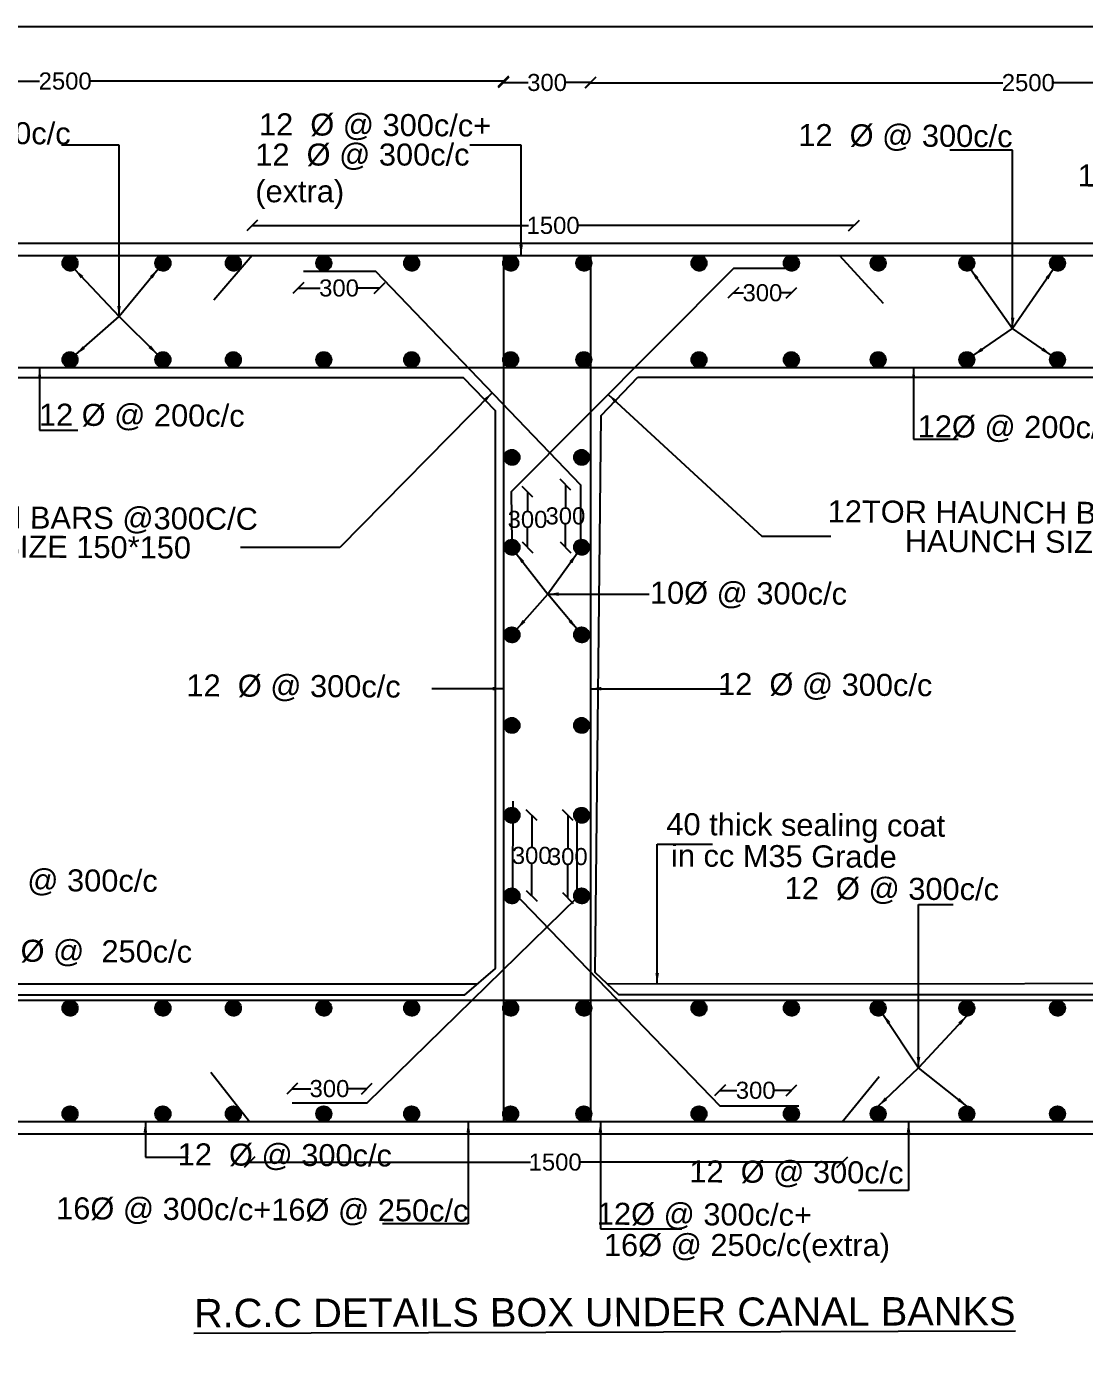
# Model space of a CAD drawing. Header units: millimetres. Extents: x 5124 to 6568637, y 2311 to 91879094.
# Drawn here: x 3689297 to 3698591, y 45946404 to 45958074 of the extents above; entities that cross this region are included whole.
import ezdxf

# ---------------------------------------------------------------- set-up
doc = ezdxf.new("R2010")
doc.units = ezdxf.units.MM
doc.header["$MEASUREMENT"] = 0
for name, color, linetype in [('DIMENSION', 7, 'Continuous'), ('DRAWING', 7, 'Continuous'), ('TEXT', 7, 'Continuous')]:
    doc.layers.add(name, color=color, linetype=linetype)
doc.styles.get("Standard").update_dxf_attribs({"font": 'arial.ttf', "height": 150})
doc.dimstyles.get("Standard").update_dxf_attribs({"dimtxt": 200, "dimasz": 110, "dimexe": 0.18, "dimexo": 0.0625, "dimgap": 0.09, "dimtad": 0, "dimtih": 1, "dimtoh": 1, "dimdec": 0, "dimzin": 0, "dimdsep": 46, "dimtxsty": 'Standard', "dimblk": 'OBLIQUE', "dimcen": 0.09, "dimse1": 1, "dimse2": 1, "dimadec": 0, "dimazin": 0, "dimtfac": 1, "dimtdec": 0, "dimtofl": 0, "dimtmove": 0, "dimatfit": 3, "dimfxl": 1, "dimtolj": 1, "dimtzin": 0, "dimarcsym": 0})

# ---------------------------------------------------------------- blocks, each defined once
blk = doc.blocks.new('_Oblique')
at = {"color": 0, "linetype": 'ByBlock', "lineweight": -2}
blk.add_line((-0.5, -0.5), (0.5, 0.5), dxfattribs=at)
blk = doc.blocks.new('*D66')
at = {"layer": 'Defpoints', "color": 0}
for p in [(3693487, 45957595), (3685784, 45956061), (3693487, 45956061)]:
    blk.add_point(p, dxfattribs=at)
at = {"layer": 'DIMENSION', "color": 0, "lineweight": -2}
for p, q in [((3685784, 45957595), (3689411, 45957595)), ((3693487, 45957595), (3689861, 45957595))]:
    blk.add_line(p, q, dxfattribs=at)
at = {"layer": 'DIMENSION', "color": 0, "lineweight": -2, "xscale": 95, "yscale": 95, "zscale": 95, "rotation": 180}
blk.add_blockref('_Oblique', (3685784, 45957595), dxfattribs=at)
at = {"layer": 'DIMENSION', "color": 0, "lineweight": -2, "xscale": 95, "yscale": 95, "zscale": 95}
blk.add_blockref('_Oblique', (3693487, 45957595), dxfattribs=at)
at = {"layer": 'DIMENSION', "color": 0, "insert": (3689636, 45957595), "char_height": 150, "attachment_point": 5}
blk.add_mtext('\\A1;2500', dxfattribs=at)
blk = doc.blocks.new('*D67')
at = {"layer": 'Defpoints', "color": 0}
for p in [(3694252, 45957582), (3693487, 45956061), (3694252, 45956061)]:
    blk.add_point(p, dxfattribs=at)
at = {"layer": 'DIMENSION', "color": 0, "lineweight": -2}
for p, q in [((3693487, 45957582), (3693704, 45957582)), ((3694252, 45957582), (3694035, 45957582))]:
    blk.add_line(p, q, dxfattribs=at)
at = {"layer": 'DIMENSION', "color": 0, "lineweight": -2, "xscale": 95, "yscale": 95, "zscale": 95, "rotation": 180}
blk.add_blockref('_Oblique', (3693487, 45957582), dxfattribs=at)
at = {"layer": 'DIMENSION', "color": 0, "lineweight": -2, "xscale": 95, "yscale": 95, "zscale": 95}
blk.add_blockref('_Oblique', (3694252, 45957582), dxfattribs=at)
at = {"layer": 'DIMENSION', "color": 0, "insert": (3693870, 45957582), "char_height": 150, "attachment_point": 5}
blk.add_mtext('\\A1;300', dxfattribs=at)
blk = doc.blocks.new('*D68')
at = {"layer": 'Defpoints', "color": 0}
for p in [(3701943, 45957581), (3694252, 45956027), (3701943, 45956061)]:
    blk.add_point(p, dxfattribs=at)
at = {"layer": 'DIMENSION', "color": 0, "lineweight": -2}
for p, q in [((3694252, 45957581), (3697873, 45957581)), ((3701943, 45957581), (3698323, 45957581))]:
    blk.add_line(p, q, dxfattribs=at)
at = {"layer": 'DIMENSION', "color": 0, "lineweight": -2, "xscale": 95, "yscale": 95, "zscale": 95, "rotation": 180}
blk.add_blockref('_Oblique', (3694252, 45957581), dxfattribs=at)
at = {"layer": 'DIMENSION', "color": 0, "lineweight": -2, "xscale": 95, "yscale": 95, "zscale": 95}
blk.add_blockref('_Oblique', (3701943, 45957581), dxfattribs=at)
at = {"layer": 'DIMENSION', "color": 0, "insert": (3698098, 45957581), "char_height": 150, "attachment_point": 5}
blk.add_mtext('\\A1;2500', dxfattribs=at)
blk = doc.blocks.new('*D70')
at = {"layer": 'Defpoints', "color": 0}
for p in [(3696567, 45956326), (3691279, 45956061), (3696567, 45956061)]:
    blk.add_point(p, dxfattribs=at)
at = {"layer": 'DIMENSION', "color": 0, "lineweight": -2}
for p, q in [((3691279, 45956326), (3693706, 45956326)), ((3696567, 45956326), (3694140, 45956326))]:
    blk.add_line(p, q, dxfattribs=at)
at = {"layer": 'DIMENSION', "color": 0, "lineweight": -2, "xscale": 95, "yscale": 95, "zscale": 95, "rotation": 180}
blk.add_blockref('_Oblique', (3691279, 45956326), dxfattribs=at)
at = {"layer": 'DIMENSION', "color": 0, "lineweight": -2, "xscale": 95, "yscale": 95, "zscale": 95}
blk.add_blockref('_Oblique', (3696567, 45956326), dxfattribs=at)
at = {"layer": 'DIMENSION', "color": 0, "insert": (3693923, 45956326), "char_height": 150, "attachment_point": 5}
blk.add_mtext('\\A1;1500', dxfattribs=at)
blk = doc.blocks.new('*D71')
at = {"layer": 'Defpoints', "color": 0}
for p in [(3695507, 45955949), (3696017, 45955928), (3695507, 45955734)]:
    blk.add_point(p, dxfattribs=at)
at = {"layer": 'DIMENSION', "color": 0, "lineweight": -2}
for p, q in [((3695507, 45955734), (3695597, 45955734)), ((3696017, 45955734), (3695928, 45955734))]:
    blk.add_line(p, q, dxfattribs=at)
at = {"layer": 'DIMENSION', "color": 0, "lineweight": -2, "xscale": 95, "yscale": 95, "zscale": 95, "rotation": 180}
blk.add_blockref('_Oblique', (3695507, 45955734), dxfattribs=at)
at = {"layer": 'DIMENSION', "color": 0, "lineweight": -2, "xscale": 95, "yscale": 95, "zscale": 95}
blk.add_blockref('_Oblique', (3696017, 45955734), dxfattribs=at)
at = {"layer": 'DIMENSION', "color": 0, "insert": (3695762, 45955734), "char_height": 150, "attachment_point": 5}
blk.add_mtext('\\A1;300', dxfattribs=at)
blk = doc.blocks.new('*D72')
at = {"layer": 'Defpoints', "color": 0}
for p in [(3691685, 45955915), (3692399, 45955888), (3692399, 45955776)]:
    blk.add_point(p, dxfattribs=at)
at = {"layer": 'DIMENSION', "color": 0, "lineweight": -2}
for p, q in [((3691685, 45955776), (3691877, 45955776)), ((3692399, 45955776), (3692208, 45955776))]:
    blk.add_line(p, q, dxfattribs=at)
at = {"layer": 'DIMENSION', "color": 0, "lineweight": -2, "xscale": 95, "yscale": 95, "zscale": 95, "rotation": 180}
blk.add_blockref('_Oblique', (3691685, 45955776), dxfattribs=at)
at = {"layer": 'DIMENSION', "color": 0, "lineweight": -2, "xscale": 95, "yscale": 95, "zscale": 95}
blk.add_blockref('_Oblique', (3692399, 45955776), dxfattribs=at)
at = {"layer": 'DIMENSION', "color": 0, "insert": (3692042, 45955776), "char_height": 150, "attachment_point": 5}
blk.add_mtext('\\A1;300', dxfattribs=at)
blk = doc.blocks.new('*D77')
at = {"layer": 'Defpoints', "color": 0}
for p in [(3691631, 45948740), (3691631, 45948612), (3692286, 45948612)]:
    blk.add_point(p, dxfattribs=at)
at = {"layer": 'DIMENSION', "color": 0, "lineweight": -2}
for p, q in [((3691631, 45948740), (3691793, 45948740)), ((3692286, 45948740), (3692124, 45948740))]:
    blk.add_line(p, q, dxfattribs=at)
at = {"layer": 'DIMENSION', "color": 0, "lineweight": -2, "xscale": 95, "yscale": 95, "zscale": 95, "rotation": 180}
blk.add_blockref('_Oblique', (3691631, 45948740), dxfattribs=at)
at = {"layer": 'DIMENSION', "color": 0, "lineweight": -2, "xscale": 95, "yscale": 95, "zscale": 95}
blk.add_blockref('_Oblique', (3692286, 45948740), dxfattribs=at)
at = {"layer": 'DIMENSION', "color": 0, "insert": (3691958, 45948740), "char_height": 150, "attachment_point": 5}
blk.add_mtext('\\A1;300', dxfattribs=at)
blk = doc.blocks.new('*D78')
at = {"layer": 'Defpoints', "color": 0}
for p in [(3693561, 45951143), (3693561, 45950435), (3693735, 45950435)]:
    blk.add_point(p, dxfattribs=at)
at = {"layer": 'DIMENSION', "color": 0, "lineweight": -2}
for p, q in [((3693735, 45951143), (3693735, 45950865)), ((3693735, 45950435), (3693735, 45950712))]:
    blk.add_line(p, q, dxfattribs=at)
at = {"layer": 'DIMENSION', "color": 0, "lineweight": -2, "xscale": 95, "yscale": 95, "zscale": 95}
for p, rotation in [((3693735, 45951143), 90), ((3693735, 45950435), 270)]:
    blk.add_blockref('_Oblique', p, dxfattribs=dict(at, rotation=rotation))
at = {"layer": 'DIMENSION', "color": 0, "insert": (3693735, 45950789), "char_height": 150, "attachment_point": 5}
blk.add_mtext('\\A1;300', dxfattribs=at)
blk = doc.blocks.new('*D79')
at = {"layer": 'Defpoints', "color": 0}
for p in [(3694052, 45951143), (3694174, 45951143), (3694132, 45950416)]:
    blk.add_point(p, dxfattribs=at)
at = {"layer": 'DIMENSION', "color": 0, "lineweight": -2}
for p, q in [((3694052, 45951143), (3694052, 45950856)), ((3694052, 45950416), (3694052, 45950703))]:
    blk.add_line(p, q, dxfattribs=at)
at = {"layer": 'DIMENSION', "color": 0, "lineweight": -2, "xscale": 95, "yscale": 95, "zscale": 95}
for p, rotation in [((3694052, 45951143), 90), ((3694052, 45950416), 270)]:
    blk.add_blockref('_Oblique', p, dxfattribs=dict(at, rotation=rotation))
at = {"layer": 'DIMENSION', "color": 0, "insert": (3694052, 45950779), "char_height": 150, "attachment_point": 5}
blk.add_mtext('\\A1;300', dxfattribs=at)
blk = doc.blocks.new('*D80')
at = {"layer": 'Defpoints', "color": 0}
for p in [(3693555, 45953986), (3693698, 45953986), (3693561, 45953498)]:
    blk.add_point(p, dxfattribs=at)
at = {"layer": 'DIMENSION', "color": 0, "lineweight": -2}
for p, q in [((3693698, 45953986), (3693698, 45953819)), ((3693698, 45953498), (3693698, 45953666))]:
    blk.add_line(p, q, dxfattribs=at)
at = {"layer": 'DIMENSION', "color": 0, "lineweight": -2, "xscale": 95, "yscale": 95, "zscale": 95}
for p, rotation in [((3693698, 45953986), 90), ((3693698, 45953498), 270)]:
    blk.add_blockref('_Oblique', p, dxfattribs=dict(at, rotation=rotation))
at = {"layer": 'DIMENSION', "color": 0, "insert": (3693698, 45953742), "char_height": 150, "attachment_point": 5}
blk.add_mtext('\\A1;300', dxfattribs=at)
blk = doc.blocks.new('*D81')
at = {"layer": 'Defpoints', "color": 0}
for p in [(3694163, 45954048), (3694031, 45953498), (3694174, 45953498)]:
    blk.add_point(p, dxfattribs=at)
at = {"layer": 'DIMENSION', "color": 0, "lineweight": -2}
for p, q in [((3694031, 45954048), (3694031, 45953850)), ((3694031, 45953498), (3694031, 45953696))]:
    blk.add_line(p, q, dxfattribs=at)
at = {"layer": 'DIMENSION', "color": 0, "lineweight": -2, "xscale": 95, "yscale": 95, "zscale": 95}
for p, rotation in [((3694031, 45954048), 90), ((3694031, 45953498), 270)]:
    blk.add_blockref('_Oblique', p, dxfattribs=dict(at, rotation=rotation))
at = {"layer": 'DIMENSION', "color": 0, "insert": (3694031, 45953773), "char_height": 150, "attachment_point": 5}
blk.add_mtext('\\A1;300', dxfattribs=at)
blk = doc.blocks.new('*D88')
at = {"layer": 'Defpoints', "color": 0}
for p in [(3691256, 45948449), (3696464, 45948449), (3696464, 45948094)]:
    blk.add_point(p, dxfattribs=at)
at = {"layer": 'DIMENSION', "color": 0, "lineweight": -2}
for p, q in [((3691256, 45948094), (3693724, 45948094)), ((3696464, 45948094), (3694158, 45948094))]:
    blk.add_line(p, q, dxfattribs=at)
at = {"layer": 'DIMENSION', "color": 0, "lineweight": -2, "xscale": 95, "yscale": 95, "zscale": 95, "rotation": 180}
blk.add_blockref('_Oblique', (3691256, 45948094), dxfattribs=at)
at = {"layer": 'DIMENSION', "color": 0, "lineweight": -2, "xscale": 95, "yscale": 95, "zscale": 95}
blk.add_blockref('_Oblique', (3696464, 45948094), dxfattribs=at)
at = {"layer": 'DIMENSION', "color": 0, "insert": (3693941, 45948094), "char_height": 150, "attachment_point": 5}
blk.add_mtext('\\A1;1500', dxfattribs=at)
blk = doc.blocks.new('*D89')
at = {"layer": 'Defpoints', "color": 0}
for p in [(3696017, 45948725), (3695389, 45948589), (3696017, 45948586)]:
    blk.add_point(p, dxfattribs=at)
at = {"layer": 'DIMENSION', "color": 0, "lineweight": -2}
for p, q in [((3695389, 45948725), (3695538, 45948725)), ((3696017, 45948725), (3695868, 45948725))]:
    blk.add_line(p, q, dxfattribs=at)
at = {"layer": 'DIMENSION', "color": 0, "lineweight": -2, "xscale": 95, "yscale": 95, "zscale": 95, "rotation": 180}
blk.add_blockref('_Oblique', (3695389, 45948725), dxfattribs=at)
at = {"layer": 'DIMENSION', "color": 0, "lineweight": -2, "xscale": 95, "yscale": 95, "zscale": 95}
blk.add_blockref('_Oblique', (3696017, 45948725), dxfattribs=at)
at = {"layer": 'DIMENSION', "color": 0, "insert": (3695703, 45948725), "char_height": 150, "attachment_point": 5}
blk.add_mtext('\\A1;300', dxfattribs=at)

msp = doc.modelspace()

# ---------------------------------------------------------------- hatches: boundary and pattern name
at = {"layer": 'DRAWING'}
h = msp.add_hatch(dxfattribs=at)
h.set_pattern_fill('ANSI31', color=256, scale=0.879733, style=0)
h.set_pattern_definition([(45, (527817.6975, 5536683.86306), (-0.07775810721613, 0.07775810721613), [])])
h.paths.add_polyline_path([(3689745.7, 45955994.9, 0.9586945), (3689612.6, 45956000.5), (3689612.6, 45955989.3, 0.9586945)])
h = msp.add_hatch(dxfattribs=at)
h.set_pattern_fill('ANSI31', color=256, scale=0.879733, style=0)
h.set_pattern_definition([(45, (528633.27742, 5536683.86306), (-0.07775810721613, 0.07775810721613), [])])
h.paths.add_polyline_path([(3690561.3, 45955994.9, 0.9586945), (3690428.2, 45956000.5), (3690428.2, 45955989.3, 0.9586945)])
h = msp.add_hatch(dxfattribs=at)
h.set_pattern_fill('ANSI31', color=256, scale=0.879733, style=0)
h.set_pattern_definition([(45, (529252.48154, 5536683.86306), (-0.07775810721613, 0.07775810721613), [])])
h.paths.add_polyline_path([(3691180.5, 45955994.9, 0.9586945), (3691047.4, 45956000.5), (3691047.4, 45955989.3, 0.9586945)])
h = msp.add_hatch(dxfattribs=at)
h.set_pattern_fill('ANSI31', color=256, scale=0.879733, style=0)
h.set_pattern_definition([(45, (530046.88244, 5536683.86306), (-0.07775810721613, 0.07775810721613), [])])
h.paths.add_polyline_path([(3691974.9, 45955994.9, 0.9586945), (3691841.8, 45956000.5), (3691841.8, 45955989.3, 0.9586945)])
h = msp.add_hatch(dxfattribs=at)
h.set_pattern_fill('ANSI31', color=256, scale=0.879733, style=0)
h.set_pattern_definition([(45, (530818.72582, 5536683.86306), (-0.07775810721613, 0.07775810721613), [])])
h.paths.add_polyline_path([(3692746.7, 45955994.9, 0.9586945), (3692613.7, 45956000.5), (3692613.7, 45955989.3, 0.9586945)])
h = msp.add_hatch(dxfattribs=at)
h.set_pattern_fill('ANSI31', color=256, scale=0.879733, style=0)
h.set_pattern_definition([(45, (531688.69445, 5536683.86306), (-0.07775810721613, 0.07775810721613), [])])
h.paths.add_polyline_path([(3693616.7, 45955994.9, 0.9586945), (3693483.6, 45956000.5), (3693483.6, 45955989.3, 0.9586945)])
h = msp.add_hatch(dxfattribs=at)
h.set_pattern_fill('ANSI31', color=256, scale=0.879733, style=0)
h.set_pattern_definition([(45, (532332.08524, 5536683.86306), (-0.07775810721613, 0.07775810721613), [])])
h.paths.add_polyline_path([(3694260.1, 45955994.9, 0.9586945), (3694127, 45956000.5), (3694127, 45955989.3, 0.9586945)])
h = msp.add_hatch(dxfattribs=at)
h.set_pattern_fill('ANSI31', color=256, scale=0.879733, style=0)
h.set_pattern_definition([(45, (533343.66501, 5536683.86306), (-0.07775810721613, 0.07775810721613), [])])
h.paths.add_polyline_path([(3695271.6, 45955994.9, 0.9586945), (3695138.6, 45956000.5), (3695138.6, 45955989.3, 0.9586945)])
h = msp.add_hatch(dxfattribs=at)
h.set_pattern_fill('ANSI31', color=256, scale=0.879733, style=0)
h.set_pattern_definition([(45, (534155.48534, 5536683.86306), (-0.07775810721613, 0.07775810721613), [])])
h.paths.add_polyline_path([(3696083.5, 45955994.9, 0.9586945), (3695950.4, 45956000.5), (3695950.4, 45955989.3, 0.9586945)])
h = msp.add_hatch(dxfattribs=at)
h.set_pattern_fill('ANSI31', color=256, scale=0.879733, style=0)
h.set_pattern_definition([(45, (534917.92975, 5536683.86306), (-0.07775810721613, 0.07775810721613), [])])
h.paths.add_polyline_path([(3696845.9, 45955994.9, 0.9586945), (3696712.9, 45956000.5), (3696712.9, 45955989.3, 0.9586945)])
h = msp.add_hatch(dxfattribs=at)
h.set_pattern_fill('ANSI31', color=256, scale=0.879733, style=0)
h.set_pattern_definition([(45, (535697.16699, 5536683.86306), (-0.07775810721613, 0.07775810721613), [])])
h.paths.add_polyline_path([(3697625.1, 45955994.9, 0.9586945), (3697492.1, 45956000.5), (3697492.1, 45955989.3, 0.9586945)])
h = msp.add_hatch(dxfattribs=at)
h.set_pattern_fill('ANSI31', color=256, scale=0.879733, style=0)
h.set_pattern_definition([(45, (536493.69833, 5536683.86306), (-0.07775810721613, 0.07775810721613), [])])
h.paths.add_polyline_path([(3698421.7, 45955994.9, 0.9586945), (3698288.6, 45956000.5), (3698288.6, 45955989.3, 0.9586945)])
h = msp.add_hatch(dxfattribs=at)
h.set_pattern_fill('ANSI31', color=256, scale=0.879733, style=0)
h.set_pattern_definition([(45, (527817.6975, 5535835.92131), (-0.07775810721613, 0.07775810721613), [])])
h.paths.add_polyline_path([(3689745.7, 45955147, 0.9586945), (3689612.6, 45955152.6), (3689612.6, 45955141.3, 0.9586945)])
h = msp.add_hatch(dxfattribs=at)
h.set_pattern_fill('ANSI31', color=256, scale=0.879733, style=0)
h.set_pattern_definition([(45, (528633.27742, 5535835.92131), (-0.07775810721613, 0.07775810721613), [])])
h.paths.add_polyline_path([(3690561.3, 45955147, 0.9586945), (3690428.2, 45955152.6), (3690428.2, 45955141.3, 0.9586945)])
h = msp.add_hatch(dxfattribs=at)
h.set_pattern_fill('ANSI31', color=256, scale=0.879733, style=0)
h.set_pattern_definition([(45, (529252.48154, 5535835.92131), (-0.07775810721613, 0.07775810721613), [])])
h.paths.add_polyline_path([(3691180.5, 45955147, 0.9586945), (3691047.4, 45955152.6), (3691047.4, 45955141.3, 0.9586945)])
h = msp.add_hatch(dxfattribs=at)
h.set_pattern_fill('ANSI31', color=256, scale=0.879733, style=0)
h.set_pattern_definition([(45, (530046.88244, 5535835.92131), (-0.07775810721613, 0.07775810721613), [])])
h.paths.add_polyline_path([(3691974.9, 45955147, 0.9586945), (3691841.8, 45955152.6), (3691841.8, 45955141.3, 0.9586945)])
h = msp.add_hatch(dxfattribs=at)
h.set_pattern_fill('ANSI31', color=256, scale=0.879733, style=0)
h.set_pattern_definition([(45, (530818.72582, 5535835.92131), (-0.07775810721613, 0.07775810721613), [])])
h.paths.add_polyline_path([(3692746.7, 45955147, 0.9586945), (3692613.7, 45955152.6), (3692613.7, 45955141.3, 0.9586945)])
h = msp.add_hatch(dxfattribs=at)
h.set_pattern_fill('ANSI31', color=256, scale=0.879733, style=0)
h.set_pattern_definition([(45, (531688.69445, 5535835.92131), (-0.07775810721613, 0.07775810721613), [])])
h.paths.add_polyline_path([(3693616.7, 45955147, 0.9586945), (3693483.6, 45955152.6), (3693483.6, 45955141.3, 0.9586945)])
h = msp.add_hatch(dxfattribs=at)
h.set_pattern_fill('ANSI31', color=256, scale=0.879733, style=0)
h.set_pattern_definition([(45, (532332.08524, 5535835.92131), (-0.07775810721613, 0.07775810721613), [])])
h.paths.add_polyline_path([(3694260.1, 45955147, 0.9586945), (3694127, 45955152.6), (3694127, 45955141.3, 0.9586945)])
h = msp.add_hatch(dxfattribs=at)
h.set_pattern_fill('ANSI31', color=256, scale=0.879733, style=0)
h.set_pattern_definition([(45, (533343.66501, 5535835.92131), (-0.07775810721613, 0.07775810721613), [])])
h.paths.add_polyline_path([(3695271.6, 45955147, 0.9586945), (3695138.6, 45955152.6), (3695138.6, 45955141.3, 0.9586945)])
h = msp.add_hatch(dxfattribs=at)
h.set_pattern_fill('ANSI31', color=256, scale=0.879733, style=0)
h.set_pattern_definition([(45, (534155.48534, 5535835.92131), (-0.07775810721613, 0.07775810721613), [])])
h.paths.add_polyline_path([(3696083.5, 45955147, 0.9586945), (3695950.4, 45955152.6), (3695950.4, 45955141.3, 0.9586945)])
h = msp.add_hatch(dxfattribs=at)
h.set_pattern_fill('ANSI31', color=256, scale=0.879733, style=0)
h.set_pattern_definition([(45, (534917.92975, 5535835.92131), (-0.07775810721613, 0.07775810721613), [])])
h.paths.add_polyline_path([(3696845.9, 45955147, 0.9586945), (3696712.9, 45955152.6), (3696712.9, 45955141.3, 0.9586945)])
h = msp.add_hatch(dxfattribs=at)
h.set_pattern_fill('ANSI31', color=256, scale=0.879733, style=0)
h.set_pattern_definition([(45, (535697.16699, 5535835.92131), (-0.07775810721613, 0.07775810721613), [])])
h.paths.add_polyline_path([(3697625.1, 45955147, 0.9586945), (3697492.1, 45955152.6), (3697492.1, 45955141.3, 0.9586945)])
h = msp.add_hatch(dxfattribs=at)
h.set_pattern_fill('ANSI31', color=256, scale=0.879733, style=0)
h.set_pattern_definition([(45, (536493.69833, 5535835.92131), (-0.07775810721613, 0.07775810721613), [])])
h.paths.add_polyline_path([(3698421.7, 45955147, 0.9586945), (3698288.6, 45955152.6), (3698288.6, 45955141.3, 0.9586945)])
h = msp.add_hatch(dxfattribs=at)
h.set_pattern_fill('ANSI31', color=256, scale=0.879733, style=0)
h.set_pattern_definition([(45, (531699.70163, 5534977.13619), (-0.07775810721613, 0.07775810721613), [])])
h.paths.add_polyline_path([(3693627.7, 45954288.2, 0.9586945), (3693494.6, 45954293.8), (3693494.6, 45954282.6, 0.9586945)])
h = msp.add_hatch(dxfattribs=at)
h.set_pattern_fill('ANSI31', color=256, scale=0.879733, style=0)
h.set_pattern_definition([(45, (532312.2638, 5534977.13619), (-0.07775810721613, 0.07775810721613), [])])
h.paths.add_polyline_path([(3694240.2, 45954288.2, 0.9586945), (3694107.2, 45954293.8), (3694107.2, 45954282.6, 0.9586945)])
h = msp.add_hatch(dxfattribs=at)
h.set_pattern_fill('ANSI31', color=256, scale=0.879733, style=0)
h.set_pattern_definition([(45, (531699.70163, 5534187.21892), (-0.07775810721613, 0.07775810721613), [])])
h.paths.add_polyline_path([(3693627.7, 45953498.3, 0.9586945), (3693494.6, 45953503.9), (3693494.6, 45953492.6, 0.9586945)])
h = msp.add_hatch(dxfattribs=at)
h.set_pattern_fill('ANSI31', color=256, scale=0.879733, style=0)
h.set_pattern_definition([(45, (532312.2638, 5534187.21892), (-0.07775810721613, 0.07775810721613), [])])
h.paths.add_polyline_path([(3694240.2, 45953498.3, 0.9586945), (3694107.2, 45953503.9), (3694107.2, 45953492.6, 0.9586945)])
h = msp.add_hatch(dxfattribs=at)
h.set_pattern_fill('ANSI31', color=256, scale=0.879733, style=0)
h.set_pattern_definition([(45, (531699.70163, 5533417.81673), (-0.07775810721613, 0.07775810721613), [])])
h.paths.add_polyline_path([(3693627.7, 45952728.9, 0.9586945), (3693494.6, 45952734.5), (3693494.6, 45952723.2, 0.9586945)])
h = msp.add_hatch(dxfattribs=at)
h.set_pattern_fill('ANSI31', color=256, scale=0.879733, style=0)
h.set_pattern_definition([(45, (532312.2638, 5533417.81673), (-0.07775810721613, 0.07775810721613), [])])
h.paths.add_polyline_path([(3694240.2, 45952728.9, 0.9586945), (3694107.2, 45952734.5), (3694107.2, 45952723.2, 0.9586945)])
h = msp.add_hatch(dxfattribs=at)
h.set_pattern_fill('ANSI31', color=256, scale=0.879733, style=0)
h.set_pattern_definition([(45, (531699.70163, 5532621.56479), (-0.07775810721613, 0.07775810721613), [])])
h.paths.add_polyline_path([(3693627.7, 45951932.6, 0.9586945), (3693494.6, 45951938.2), (3693494.6, 45951927, 0.9586945)])
h = msp.add_hatch(dxfattribs=at)
h.set_pattern_fill('ANSI31', color=256, scale=0.879733, style=0)
h.set_pattern_definition([(45, (532312.2638, 5532621.56479), (-0.07775810721613, 0.07775810721613), [])])
h.paths.add_polyline_path([(3694240.2, 45951932.6, 0.9586945), (3694107.2, 45951938.2), (3694107.2, 45951927, 0.9586945)])
h = msp.add_hatch(dxfattribs=at)
h.set_pattern_fill('ANSI31', color=256, scale=0.879733, style=0)
h.set_pattern_definition([(45, (531699.70163, 5531831.70564), (-0.07775810721613, 0.07775810721613), [])])
h.paths.add_polyline_path([(3693627.7, 45951142.7, 0.9586945), (3693494.6, 45951148.4), (3693494.6, 45951137.1, 0.9586945)])
h = msp.add_hatch(dxfattribs=at)
h.set_pattern_fill('ANSI31', color=256, scale=0.879733, style=0)
h.set_pattern_definition([(45, (532312.2638, 5531831.70564), (-0.07775810721613, 0.07775810721613), [])])
h.paths.add_polyline_path([(3694240.2, 45951142.7, 0.9586945), (3694107.2, 45951148.4), (3694107.2, 45951137.1, 0.9586945)])
h = msp.add_hatch(dxfattribs=at)
h.set_pattern_fill('ANSI31', color=256, scale=0.879733, style=0)
h.set_pattern_definition([(45, (531699.70163, 5531123.84865), (-0.07775810721613, 0.07775810721613), [])])
h.paths.add_polyline_path([(3693627.7, 45950434.9, 0.9586945), (3693494.6, 45950440.5), (3693494.6, 45950429.3, 0.9586945)])
h = msp.add_hatch(dxfattribs=at)
h.set_pattern_fill('ANSI31', color=256, scale=0.879733, style=0)
h.set_pattern_definition([(45, (532312.2638, 5531123.84865), (-0.07775810721613, 0.07775810721613), [])])
h.paths.add_polyline_path([(3694240.2, 45950434.9, 0.9586945), (3694107.2, 45950440.5), (3694107.2, 45950429.3, 0.9586945)])
h = msp.add_hatch(dxfattribs=at)
h.set_pattern_fill('ANSI31', color=256, scale=0.879733, style=0)
h.set_pattern_definition([(45, (527817.6975, 5530136.62642), (-0.07775810721613, 0.07775810721613), [])])
h.paths.add_polyline_path([(3689745.7, 45949447.7, 0.9586945), (3689612.6, 45949453.3), (3689612.6, 45949442.1, 0.9586945)])
h = msp.add_hatch(dxfattribs=at)
h.set_pattern_fill('ANSI31', color=256, scale=0.879733, style=0)
h.set_pattern_definition([(45, (528633.27742, 5530136.62642), (-0.07775810721613, 0.07775810721613), [])])
h.paths.add_polyline_path([(3690561.3, 45949447.7, 0.9586945), (3690428.2, 45949453.3), (3690428.2, 45949442.1, 0.9586945)])
h = msp.add_hatch(dxfattribs=at)
h.set_pattern_fill('ANSI31', color=256, scale=0.879733, style=0)
h.set_pattern_definition([(45, (529252.48154, 5530136.62642), (-0.07775810721613, 0.07775810721613), [])])
h.paths.add_polyline_path([(3691180.5, 45949447.7, 0.9586945), (3691047.4, 45949453.3), (3691047.4, 45949442.1, 0.9586945)])
h = msp.add_hatch(dxfattribs=at)
h.set_pattern_fill('ANSI31', color=256, scale=0.879733, style=0)
h.set_pattern_definition([(45, (530046.88244, 5530136.62642), (-0.07775810721613, 0.07775810721613), [])])
h.paths.add_polyline_path([(3691974.9, 45949447.7, 0.9586945), (3691841.8, 45949453.3), (3691841.8, 45949442.1, 0.9586945)])
h = msp.add_hatch(dxfattribs=at)
h.set_pattern_fill('ANSI31', color=256, scale=0.879733, style=0)
h.set_pattern_definition([(45, (530818.72582, 5530136.62642), (-0.07775810721613, 0.07775810721613), [])])
h.paths.add_polyline_path([(3692746.7, 45949447.7, 0.9586945), (3692613.7, 45949453.3), (3692613.7, 45949442.1, 0.9586945)])
h = msp.add_hatch(dxfattribs=at)
h.set_pattern_fill('ANSI31', color=256, scale=0.879733, style=0)
h.set_pattern_definition([(45, (531688.69445, 5530136.62642), (-0.07775810721613, 0.07775810721613), [])])
h.paths.add_polyline_path([(3693616.7, 45949447.7, 0.9586945), (3693483.6, 45949453.3), (3693483.6, 45949442.1, 0.9586945)])
h = msp.add_hatch(dxfattribs=at)
h.set_pattern_fill('ANSI31', color=256, scale=0.879733, style=0)
h.set_pattern_definition([(45, (532332.08524, 5530136.62642), (-0.07775810721613, 0.07775810721613), [])])
h.paths.add_polyline_path([(3694260.1, 45949447.7, 0.9586945), (3694127, 45949453.3), (3694127, 45949442.1, 0.9586945)])
h = msp.add_hatch(dxfattribs=at)
h.set_pattern_fill('ANSI31', color=256, scale=0.879733, style=0)
h.set_pattern_definition([(45, (533343.66501, 5530136.62642), (-0.07775810721613, 0.07775810721613), [])])
h.paths.add_polyline_path([(3695271.6, 45949447.7, 0.9586945), (3695138.6, 45949453.3), (3695138.6, 45949442.1, 0.9586945)])
h = msp.add_hatch(dxfattribs=at)
h.set_pattern_fill('ANSI31', color=256, scale=0.879733, style=0)
h.set_pattern_definition([(45, (534155.48534, 5530136.62642), (-0.07775810721613, 0.07775810721613), [])])
h.paths.add_polyline_path([(3696083.5, 45949447.7, 0.9586945), (3695950.4, 45949453.3), (3695950.4, 45949442.1, 0.9586945)])
h = msp.add_hatch(dxfattribs=at)
h.set_pattern_fill('ANSI31', color=256, scale=0.879733, style=0)
h.set_pattern_definition([(45, (534917.92975, 5530136.62642), (-0.07775810721613, 0.07775810721613), [])])
h.paths.add_polyline_path([(3696845.9, 45949447.7, 0.9586945), (3696712.9, 45949453.3), (3696712.9, 45949442.1, 0.9586945)])
h = msp.add_hatch(dxfattribs=at)
h.set_pattern_fill('ANSI31', color=256, scale=0.879733, style=0)
h.set_pattern_definition([(45, (535697.16699, 5530136.62642), (-0.07775810721613, 0.07775810721613), [])])
h.paths.add_polyline_path([(3697625.1, 45949447.7, 0.9586945), (3697492.1, 45949453.3), (3697492.1, 45949442.1, 0.9586945)])
h = msp.add_hatch(dxfattribs=at)
h.set_pattern_fill('ANSI31', color=256, scale=0.879733, style=0)
h.set_pattern_definition([(45, (536493.69833, 5530136.62642), (-0.07775810721613, 0.07775810721613), [])])
h.paths.add_polyline_path([(3698421.7, 45949447.7, 0.9586945), (3698288.6, 45949453.3), (3698288.6, 45949442.1, 0.9586945)])
h = msp.add_hatch(dxfattribs=at)
h.set_pattern_fill('ANSI31', color=256, scale=0.879733, style=0)
h.set_pattern_definition([(45, (527817.6975, 5529208.33416), (-0.07775810721613, 0.07775810721613), [])])
h.paths.add_polyline_path([(3689745.7, 45948519.4, 0.9586945), (3689612.6, 45948525), (3689612.6, 45948513.8, 0.9586945)])
h = msp.add_hatch(dxfattribs=at)
h.set_pattern_fill('ANSI31', color=256, scale=0.879733, style=0)
h.set_pattern_definition([(45, (528633.27742, 5529208.33416), (-0.07775810721613, 0.07775810721613), [])])
h.paths.add_polyline_path([(3690561.3, 45948519.4, 0.9586945), (3690428.2, 45948525), (3690428.2, 45948513.8, 0.9586945)])
h = msp.add_hatch(dxfattribs=at)
h.set_pattern_fill('ANSI31', color=256, scale=0.879733, style=0)
h.set_pattern_definition([(45, (529252.48154, 5529208.33416), (-0.07775810721613, 0.07775810721613), [])])
h.paths.add_polyline_path([(3691180.5, 45948519.4, 0.9586945), (3691047.4, 45948525), (3691047.4, 45948513.8, 0.9586945)])
h = msp.add_hatch(dxfattribs=at)
h.set_pattern_fill('ANSI31', color=256, scale=0.879733, style=0)
h.set_pattern_definition([(45, (530046.88244, 5529208.33416), (-0.07775810721613, 0.07775810721613), [])])
h.paths.add_polyline_path([(3691974.9, 45948519.4, 0.9586945), (3691841.8, 45948525), (3691841.8, 45948513.8, 0.9586945)])
h = msp.add_hatch(dxfattribs=at)
h.set_pattern_fill('ANSI31', color=256, scale=0.879733, style=0)
h.set_pattern_definition([(45, (530818.72582, 5529208.33416), (-0.07775810721613, 0.07775810721613), [])])
h.paths.add_polyline_path([(3692746.7, 45948519.4, 0.9586945), (3692613.7, 45948525), (3692613.7, 45948513.8, 0.9586945)])
h = msp.add_hatch(dxfattribs=at)
h.set_pattern_fill('ANSI31', color=256, scale=0.879733, style=0)
h.set_pattern_definition([(45, (531688.69445, 5529208.33416), (-0.07775810721613, 0.07775810721613), [])])
h.paths.add_polyline_path([(3693616.7, 45948519.4, 0.9586945), (3693483.6, 45948525), (3693483.6, 45948513.8, 0.9586945)])
h = msp.add_hatch(dxfattribs=at)
h.set_pattern_fill('ANSI31', color=256, scale=0.879733, style=0)
h.set_pattern_definition([(45, (532332.08524, 5529208.33416), (-0.07775810721613, 0.07775810721613), [])])
h.paths.add_polyline_path([(3694260.1, 45948519.4, 0.9586945), (3694127, 45948525), (3694127, 45948513.8, 0.9586945)])
h = msp.add_hatch(dxfattribs=at)
h.set_pattern_fill('ANSI31', color=256, scale=0.879733, style=0)
h.set_pattern_definition([(45, (533343.66501, 5529208.33416), (-0.07775810721613, 0.07775810721613), [])])
h.paths.add_polyline_path([(3695271.6, 45948519.4, 0.9586945), (3695138.6, 45948525), (3695138.6, 45948513.8, 0.9586945)])
h = msp.add_hatch(dxfattribs=at)
h.set_pattern_fill('ANSI31', color=256, scale=0.879733, style=0)
h.set_pattern_definition([(45, (534155.48534, 5529208.33416), (-0.07775810721613, 0.07775810721613), [])])
h.paths.add_polyline_path([(3696083.5, 45948519.4, 0.9586945), (3695950.4, 45948525), (3695950.4, 45948513.8, 0.9586945)])
h = msp.add_hatch(dxfattribs=at)
h.set_pattern_fill('ANSI31', color=256, scale=0.879733, style=0)
h.set_pattern_definition([(45, (534917.92975, 5529208.33416), (-0.07775810721613, 0.07775810721613), [])])
h.paths.add_polyline_path([(3696845.9, 45948519.4, 0.9586945), (3696712.9, 45948525), (3696712.9, 45948513.8, 0.9586945)])
h = msp.add_hatch(dxfattribs=at)
h.set_pattern_fill('ANSI31', color=256, scale=0.879733, style=0)
h.set_pattern_definition([(45, (535697.16699, 5529208.33416), (-0.07775810721613, 0.07775810721613), [])])
h.paths.add_polyline_path([(3697625.1, 45948519.4, 0.9586945), (3697492.1, 45948525), (3697492.1, 45948513.8, 0.9586945)])
h = msp.add_hatch(dxfattribs=at)
h.set_pattern_fill('ANSI31', color=256, scale=0.879733, style=0)
h.set_pattern_definition([(45, (536493.69833, 5529208.33416), (-0.07775810721613, 0.07775810721613), [])])
h.paths.add_polyline_path([(3698421.7, 45948519.4, 0.9586945), (3698288.6, 45948525), (3698288.6, 45948513.8, 0.9586945)])

# ---------------------------------------------------------------- linework, layer by layer
at = {"layer": 'DIMENSION'}
for points in [[(3684803.7, 45956171.4), (3702891.1, 45956171.4), (3702891.1, 45948339.3), (3684803.7, 45948339.3)], [(3684913.8, 45956061.3), (3702781, 45956061.3), (3702781, 45948449.4), (3684913.8, 45948449.4)]]:
    msp.add_lwpolyline(points, close=True, dxfattribs=at)
for points in [[(3691278.6, 45956061.3), (3690940.8, 45955669.1)], [(3693487.1, 45956061.3), (3693487.1, 45948449.4)], [(3694251.9, 45956061.3), (3694251.9, 45948449.4)], [(3696440.5, 45956061.3), (3696823.1, 45955642.5)], [(3684913.8, 45955077), (3702781, 45955077)], [(3684913.8, 45949517.2), (3702781, 45949517.2)], [(3691255.5, 45948449.4), (3690914.3, 45948883.4)], [(3696463.9, 45948449.4), (3696787.2, 45948845.7)]]:
    msp.add_lwpolyline(points, dxfattribs=at)
at = {"layer": 'DRAWING'}
msp.add_lwpolyline([(3680915.7, 45958074.3), (3712977.8, 45958074.3), (3712977.8, 45934529.6), (3680915.7, 45934529.6)], close=True, dxfattribs=at)
for points in [[(3691729, 45955925.1), (3692337.7, 45955925.1), (3692363.6, 45955925.1), (3694162.7, 45954047.9), (3694162.7, 45953449.9)], [(3696056, 45955949.3), (3695507.3, 45955949.3), (3693554.9, 45953986.2), (3693561.5, 45953538.3)], [(3686052.8, 45954990.9), (3693132.8, 45954990.9), (3693413.8, 45954698.7), (3693413.8, 45949796.9), (3693142.8, 45949562.1), (3686028.3, 45949562.1), (3685821.2, 45949757.9), (3685821.2, 45954762.5), (3686052.8, 45954990.9)], [(3694668.7, 45954993.4), (3701604.7, 45954993), (3701885.6, 45954700.8), (3701885.6, 45949799), (3701614.7, 45949564.2), (3694500.2, 45949564.2), (3694293, 45949760), (3694345.9, 45954654.8), (3694668.7, 45954993.4)], [(3693569.7, 45951266.9), (3693565.4, 45950476.6), (3695388.8, 45948589.3), (3696082.7, 45948589.3)], [(3694132.5, 45951082.5), (3694132.5, 45950415.9), (3692285.5, 45948611.6), (3691631.4, 45948611.6)], [(3685924.8, 45949660), (3693256.9, 45949661)], [(3694396.6, 45949662.1), (3701734.5, 45949668)]]:
    msp.add_lwpolyline(points, dxfattribs=at)
for centre in [(3689679, 45955994.9), (3690494.6, 45955994.9), (3691113.8, 45955994.9), (3691908.2, 45955994.9), (3692680.1, 45955994.9), (3693550, 45955994.9), (3694193.4, 45955994.9), (3695205, 45955994.9), (3696016.8, 45955994.9), (3696779.3, 45955994.9), (3697558.5, 45955994.9), (3698355, 45955994.9), (3689679, 45955147), (3690494.6, 45955147), (3691113.8, 45955147), (3691908.2, 45955147), (3692680.1, 45955147), (3693550, 45955147), (3694193.4, 45955147), (3695205, 45955147), (3696016.8, 45955147), (3696779.3, 45955147), (3697558.5, 45955147), (3698355, 45955147), (3693561, 45954288.2), (3694173.6, 45954288.2), (3693561, 45953498.3), (3694173.6, 45953498.3), (3693561, 45952728.9), (3694173.6, 45952728.9), (3693561, 45951932.6), (3694173.6, 45951932.6), (3693561, 45951142.7), (3694173.6, 45951142.7), (3693561, 45950434.9), (3694173.6, 45950434.9), (3689679, 45949447.7), (3690494.6, 45949447.7), (3691113.8, 45949447.7), (3691908.2, 45949447.7), (3692680.1, 45949447.7), (3693550, 45949447.7), (3694193.4, 45949447.7), (3695205, 45949447.7), (3696016.8, 45949447.7), (3696779.3, 45949447.7), (3697558.5, 45949447.7), (3698355, 45949447.7), (3689679, 45948519.4), (3690494.6, 45948519.4), (3691113.8, 45948519.4), (3691908.2, 45948519.4), (3692680.1, 45948519.4), (3693550, 45948519.4), (3694193.4, 45948519.4), (3695205, 45948519.4), (3696016.8, 45948519.4), (3696779.3, 45948519.4), (3697558.5, 45948519.4), (3698355, 45948519.4)]:
    msp.add_circle(centre, 66.6, dxfattribs=at)

# ---------------------------------------------------------------- texts
for s, p in [('12  Ø @ 300c/c+ ', (3691338.1, 45957119.5)), ('12  Ø @ 300c/c ', (3687801, 45957049.2)), ('12  Ø @ 300c/c ', (3696076.8, 45957024.9)), ('12  Ø @ 300c/c ', (3698530.8, 45956669.2)), ('12 Ø @ 200c/c ', (3689404.7, 45954567.7)), ('12Ø @ 200c/c ', (3697125.9, 45954464.7)), ('12TOR HAUNCH BARS @300C/C', (3696335, 45953717.7)), ('12TOR HAUNCH BARS @300C/C', (3687148.2, 45953675.6)), (' HAUNCH SIZE 150*150', (3687750.9, 45953416.2)), (' HAUNCH SIZE 150*150', (3696937.7, 45953458.2)), ('10Ø @ 300c/c ', (3694772.7, 45953003.3)), ('12  Ø @ 300c/c ', (3695371.9, 45952200.5)), ('12  Ø @ 300c/c ', (3690701, 45952188.2)), ('40 thick sealing coat', (3694917.6, 45950968.6)), ('in cc M35 Grade', (3694958.5, 45950692.6)), ('12  Ø @ 300c/c ', (3688566.1, 45950480.7)), ('12  Ø @ 300c/c ', (3695957.5, 45950406.5)), ('16  Ø @  250c/c ', (3688792.8, 45949858.6)), ('12  Ø @ 300c/c ', (3690624.1, 45948067.1)), ('12  Ø @ 300c/c ', (3695119.7, 45947916.9)), ('16Ø @ 300c/c+16Ø @ 250c/c', (3689556.3, 45947592.8)), ('12Ø @ 300c/c+', (3694306.8, 45947544.8))]:
    msp.add_text(s, height=193.541, rotation=359.65712, dxfattribs=at).set_placement(p)
at = {"layer": 'DRAWING', "char_height": 193.541, "attachment_point": 1}
for s, insert, width in [('12  Ø @ 300c/c (extra)', (3691306.2, 45957046.1), 2337.287), ('16Ø @ 250c/c(extra)', (3694369.3, 45947463.1), 2599.369)]:
    msp.add_mtext(s, dxfattribs=dict(at, insert=insert, width=width))
at = {"layer": 'TEXT'}
msp.add_text('%%UR.C.C DETAILS BOX UNDER CANAL BANKS', height=250, rotation=0.1412, dxfattribs=at).set_placement((3690767.6, 45946642.7))

# ---------------------------------------------------------------- dimensions: what is measured, and where the dimension line sits
at = {"layer": 'DIMENSION'}
for base, p1, p2, text, picture, middle in [((3693487.1, 45957595.1), (3685784.1, 45956061.3), (3693487.1, 45956061.3), '2500', '*D66', (3689635.6, 45957595.1)), ((3694251.9, 45957581.5), (3693487.1, 45956061.3), (3694251.9, 45956061.3), '300', '*D67', (3693869.5, 45957581.5)), ((3701943.3, 45957581.2), (3694251.9, 45956026.8), (3701943.3, 45956061.3), '2500', '*D68', (3698097.6, 45957581.2)), ((3696567, 45956325.7), (3691278.6, 45956061.3), (3696567, 45956061.3), '1500', '*D70', (3693922.8, 45956325.7)), ((3692398.9, 45955776), (3691685.4, 45955915), (3692398.9, 45955888.3), '300', '*D72', (3692042.2, 45955776)), ((3695507.3, 45955734.3), (3696016.8, 45955928.3), (3695507.3, 45955949.3), '300', '*D71', (3695762, 45955734.3)), ((3691631.4, 45948740.3), (3692285.5, 45948611.6), (3691631.4, 45948611.6), '300', '*D77', (3691958.5, 45948740.3)), ((3696017.2, 45948724.7), (3695388.8, 45948589.3), (3696017.2, 45948586), '300', '*D89', (3695703, 45948724.7))]:
    dim = msp.add_linear_dim(base=base, p1=p1, p2=p2, text=text, dimstyle='Standard', override={"dimasz": 95, "dimfxl": 2000, "dimarcsym": 1}, dxfattribs=at)
    dim.commit()
    dim.dimension.update_dxf_attribs({"geometry": picture, "text_midpoint": middle})
for base, p1, p2, picture, middle in [((3693697.6, 45953986.2), (3693561, 45953498.3), (3693554.9, 45953986.2), '*D80', (3693697.6, 45953742.2)), ((3694031.3, 45953498.3), (3694162.7, 45954047.9), (3694173.6, 45953498.3), '*D81', (3694031.3, 45953773.1)), ((3693735, 45950434.9), (3693561, 45951142.7), (3693561, 45950434.9), '*D78', (3693735, 45950788.8)), ((3694052.2, 45951142.7), (3694132.5, 45950415.9), (3694173.6, 45951142.7), '*D79', (3694052.2, 45950779.3))]:
    dim = msp.add_linear_dim(base=base, p1=p1, p2=p2, angle=90, text='300', dimstyle='Standard', override={"dimasz": 95, "dimfxl": 2000, "dimarcsym": 1}, dxfattribs=at)
    dim.commit()
    dim.dimension.update_dxf_attribs({"geometry": picture, "text_midpoint": middle})
dim = msp.add_linear_dim(base=(3696463.9, 45948094.4), p1=(3691255.5, 45948449.4), p2=(3696463.9, 45948449.4), text='1500', dimstyle='Standard', override={"dimasz": 95, "dimfxl": 2000, "dimarcsym": 1}, dxfattribs=at)
dim.commit()
dim.dimension.update_dxf_attribs({"geometry": '*D88', "text_midpoint": (3693940.8, 45948094.4), "dimtype": 160})

# ---------------------------------------------------------------- leaders
at = {"layer": 'DRAWING'}
for points in [[(3690109.1, 45955524.8), (3690109.1, 45957032.8), (3689603.1, 45957032.8)], [(3693641.4, 45956061.3), (3693641.4, 45957031.8), (3693191.6, 45957031.8)], [(3697960.3, 45955419.9), (3697960.3, 45956986.8), (3697408.6, 45956986.8)], [(3689718.7, 45955941.4), (3690109.1, 45955524.8)], [(3690452.4, 45955943.4), (3690109.1, 45955524.8)], [(3697593.3, 45955938.1), (3697960.3, 45955419.9)], [(3698317.3, 45955940), (3697960.3, 45955419.9)], [(3689729.1, 45955190.9), (3690109.1, 45955524.8)], [(3690447, 45955193.6), (3690109.1, 45955524.8)], [(3697613.6, 45955184.4), (3697960.3, 45955419.9)], [(3698300.2, 45955184.9), (3697960.3, 45955419.9)], [(3689411.7, 45955077), (3689411.7, 45954527.6), (3689746.1, 45954527.6)], [(3697090.5, 45955077), (3697090.5, 45954447), (3697482, 45954447)], [(3693388, 45954856.2), (3692049.9, 45953495.1), (3691177.6, 45953495.1)], [(3694406, 45954841.9), (3695756.5, 45953595.3), (3696364.2, 45953595.3)], [(3693598.8, 45953443.4), (3693876.6, 45953086.4)], [(3694134.6, 45953444.2), (3693876.6, 45953086.4)], [(3693876.6, 45953086.4), (3694766.1, 45953086.4)], [(3693605.1, 45952778.8), (3693876.6, 45953086.4)], [(3694131, 45952780.1), (3693876.6, 45953086.4)], [(3693487.1, 45952255.3), (3692856.6, 45952255.3)], [(3694251.9, 45952255.3), (3695452.9, 45952255.3)], [(3694837.3, 45949662.5), (3694837.3, 45950888.4), (3695323.5, 45950888.4)], [(3697133.4, 45948923.9), (3697133.4, 45950357.9), (3697436.9, 45950357.9)], [(3696820.8, 45949395.6), (3697133.4, 45948923.9)], [(3697558.5, 45949381), (3697133.4, 45948923.9)], [(3696779.3, 45948586), (3697133.4, 45948923.9)], [(3697558.5, 45948586), (3697133.4, 45948923.9)], [(3690340.5, 45948449.4), (3690340.5, 45948137.1), (3690717.4, 45948137.1)], [(3693177.6, 45948449.4), (3693177.6, 45947552.2), (3692423.8, 45947552.2)], [(3694338.6, 45948449.4), (3694338.6, 45947508.6), (3695054.7, 45947508.6)], [(3697045.7, 45948449.4), (3697045.7, 45947844.6), (3696606.3, 45947844.6)]]:
    msp.add_leader(points, dimstyle='Standard', override={"dimasz": 95, "dimgap": 0.09, "dimtad": 0, "dimfxl": 2000, "dimarcsym": 1}, dxfattribs=at)

doc.saveas('drawing.dxf')
